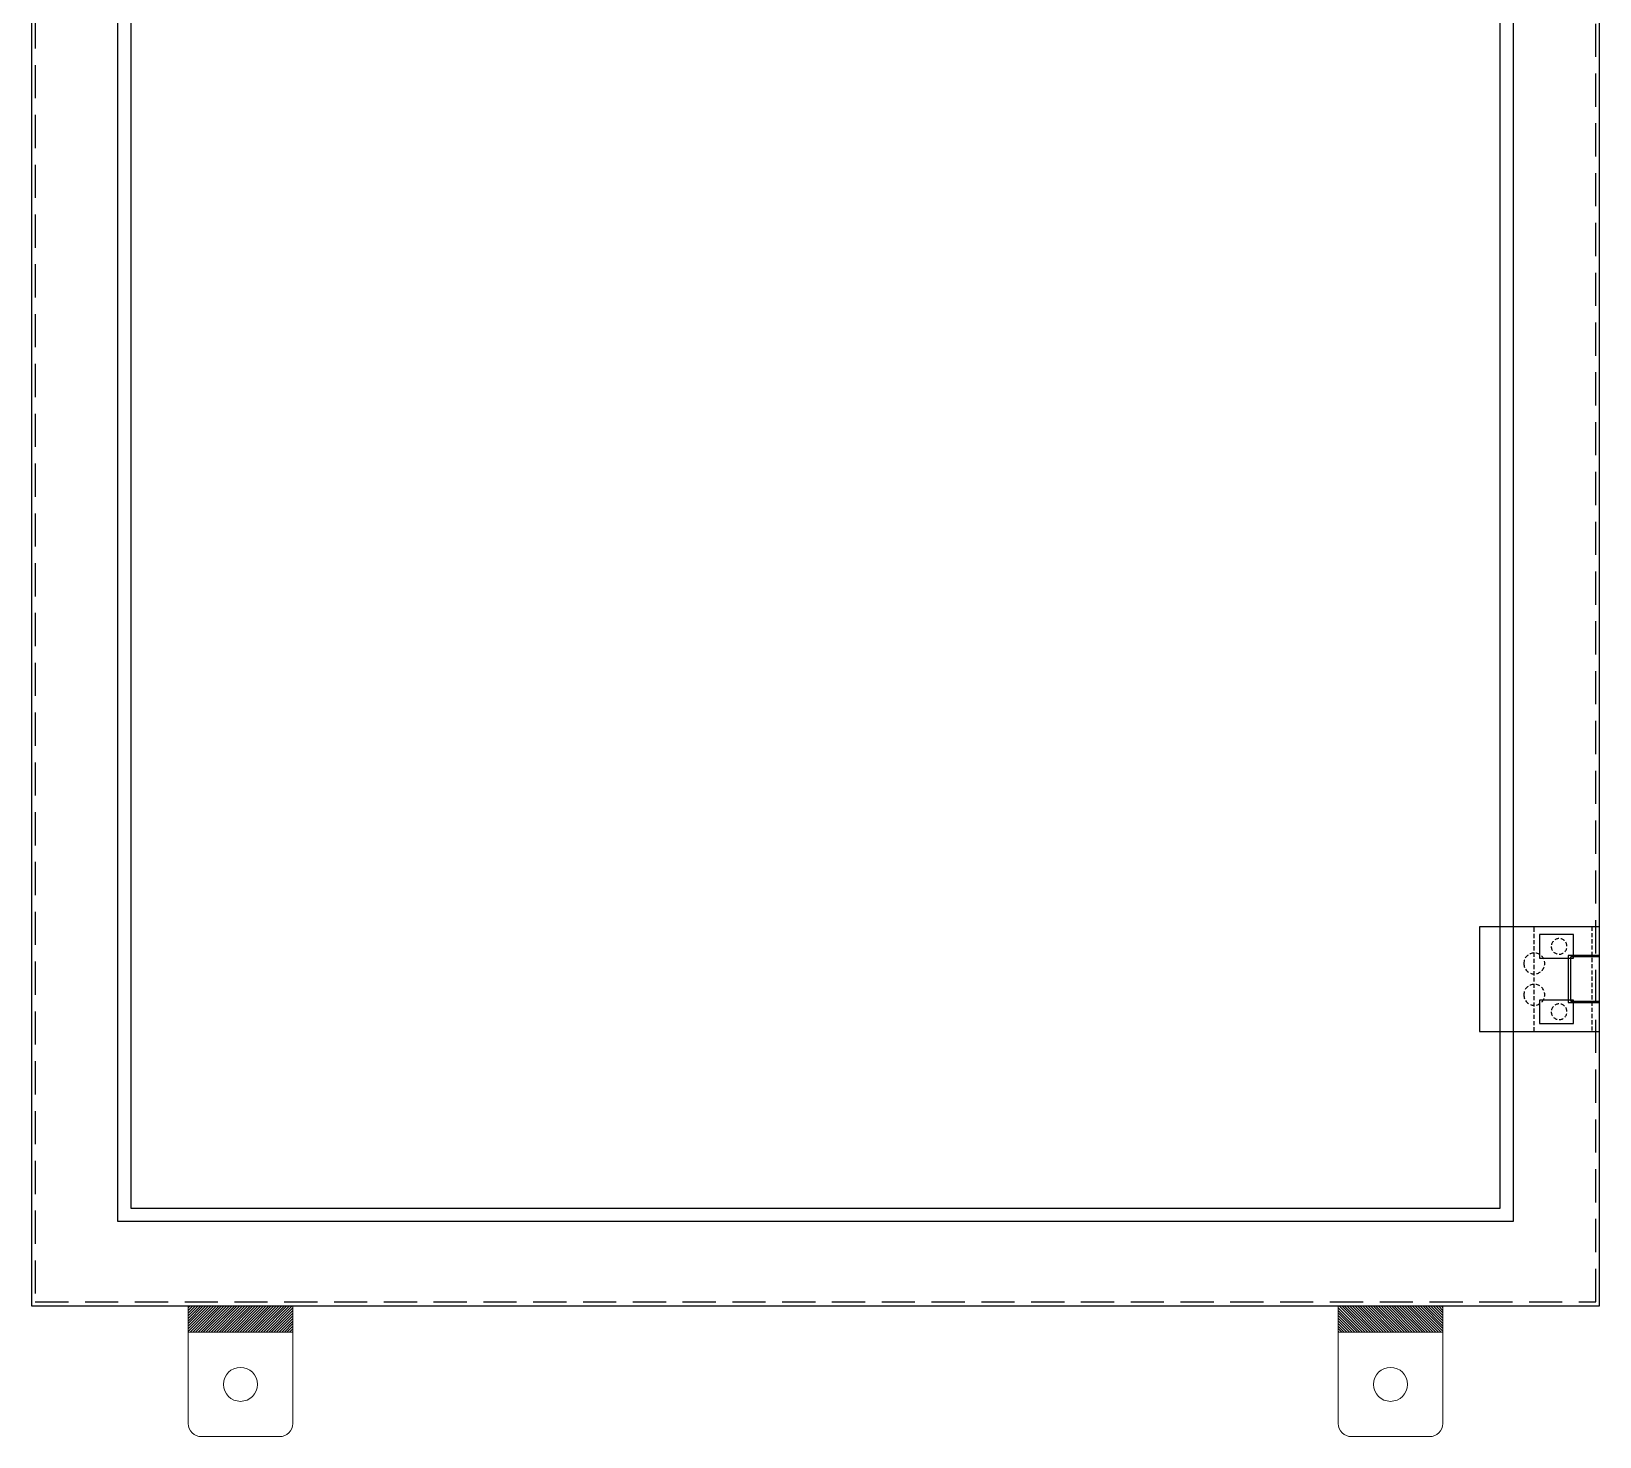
# Model space of a CAD drawing. Header units: millimetres. Extents: x 0 to 4783, y 0 to 3382.
# Drawn here: x 2269 to 2869, y 1424 to 1961 of the extents above; entities that cross this region are included whole.
import ezdxf

# ---------------------------------------------------------------- set-up
doc = ezdxf.new("R2010")
doc.units = ezdxf.units.MM
doc.linetypes.add('HIDDEN2', pattern=[4.7625, 3.175, -1.5875])
doc.linetypes.add('HIDDENX2', pattern=[19.05, 12.7, -6.35])
doc.layers.add('0 TĂNG CỨNG', color=7, linetype='Continuous', lineweight=15)

# ---------------------------------------------------------------- blocks, each defined once
blk = doc.blocks.new('HL044-1.3-C')
at = {"color": 1, "linetype": 'HIDDEN2', "ltscale": 0.5}
for p, q in [((-25, 40), (-25, 0)), ((-3, 0), (-3, 40))]:
    blk.add_line(p, q, dxfattribs=at)
at = {"color": 1}
for p, q in [((-12, 29), (0, 29)), ((-12, 11), (-12, 29)), ((-11, 28.5), (0, 28.5)), ((-11, 28.5), (-11, 11.5)), ((0, 11), (-12, 11)), ((0, 11.5), (-11, 11.5))]:
    blk.add_line(p, q, dxfattribs=at)
blk.add_lwpolyline([(-46, 40), (0, 40), (0, 0), (-46, 0)], close=True, dxfattribs=at)
at = {"color": 1, "linetype": 'HIDDEN2', "ltscale": 0.5}
for centre, radius in [((-25, 26), 4), ((-15.5, 32.5), 3), ((-25, 14), 4), ((-15.5, 7.5), 3)]:
    blk.add_circle(centre, radius, dxfattribs=at)

msp = doc.modelspace()

# ---------------------------------------------------------------- hatches: boundary and pattern name
at = {"layer": '0 TĂNG CỨNG'}
h = msp.add_hatch(dxfattribs=at)
h.set_pattern_fill('JIS_WOOD', color=256, style=0)
h.set_pattern_definition([(225, (190743.15114, -53215.7572), (0.4999999992, -0.4999999992), [])])
h.paths.add_polyline_path([(2368.72, 1463.6), (2328.72, 1463.6), (2328.72, 1473.6), (2368.72, 1473.6)])
h = msp.add_hatch(dxfattribs=at)
h.set_pattern_fill('JIS_WOOD', color=256, style=0)
h.set_pattern_definition([(315, (85525.3822, -53215.7572), (-0.499999999, -0.499999999), [])])
h.paths.add_polyline_path([(2768.72, 1463.6), (2808.72, 1463.6), (2808.72, 1473.6), (2768.72, 1473.6)])

# ---------------------------------------------------------------- linework, layer by layer
at = {"color": 7}
for points in [[(2268.72, 1473.6), (2868.72, 1473.6), (2868.72, 2673.6), (2268.72, 2673.6)], [(2301.72, 1506), (2835.72, 1506), (2835.72, 2640.6), (2301.72, 2640.6)], [(2306.72, 1511), (2830.72, 1511), (2830.72, 2635.6), (2306.72, 2635.6)]]:
    msp.add_lwpolyline(points, close=True, dxfattribs=at)
at = {"color": 7, "linetype": 'HIDDENX2'}
msp.add_lwpolyline([(2270.22, 1475.1), (2867.22, 1475.1), (2867.22, 2672.1), (2270.22, 2672.1)], close=True, dxfattribs=at)
at = {"color": 2}
for points in [[(2845.72, 1606.6), (2858.72, 1606.6), (2858.72, 1615.6), (2845.72, 1615.6)], [(2845.72, 1581.6), (2858.72, 1581.6), (2858.72, 1590.6), (2845.72, 1590.6)]]:
    msp.add_lwpolyline(points, close=True, dxfattribs=at)
at = {"layer": '0 TĂNG CỨNG'}
for p, q in [((2368.72, 1463.6), (2328.72, 1463.6)), ((2768.72, 1463.6), (2808.72, 1463.6))]:
    msp.add_line(p, q, dxfattribs=at)
for points in [[(2368.72, 1473.6), (2328.72, 1473.6), (2328.72, 1428.6, 0.414214), (2333.72, 1423.6), (2363.72, 1423.6, 0.414214), (2368.72, 1428.6)], [(2768.72, 1473.6), (2808.72, 1473.6), (2808.72, 1428.6, -0.414214), (2803.72, 1423.6), (2773.72, 1423.6, -0.414214), (2768.72, 1428.6)]]:
    msp.add_lwpolyline(points, format="xyb", close=True, dxfattribs=at)
for points in [[(2368.72, 1463.6), (2328.72, 1463.6), (2328.72, 1473.6), (2368.72, 1473.6)], [(2768.72, 1463.6), (2808.72, 1463.6), (2808.72, 1473.6), (2768.72, 1473.6)]]:
    msp.add_lwpolyline(points, close=True, dxfattribs=at)
for centre in [(2348.72, 1443.6), (2788.72, 1443.6)]:
    msp.add_circle(centre, 6.5, dxfattribs=at)

# ---------------------------------------------------------------- block references
at = {"color": 7, "xscale": -1, "rotation": 180}
msp.add_blockref('HL044-1.3-C', (2868.72, 1618.6), dxfattribs=at)

doc.saveas('drawing.dxf')
